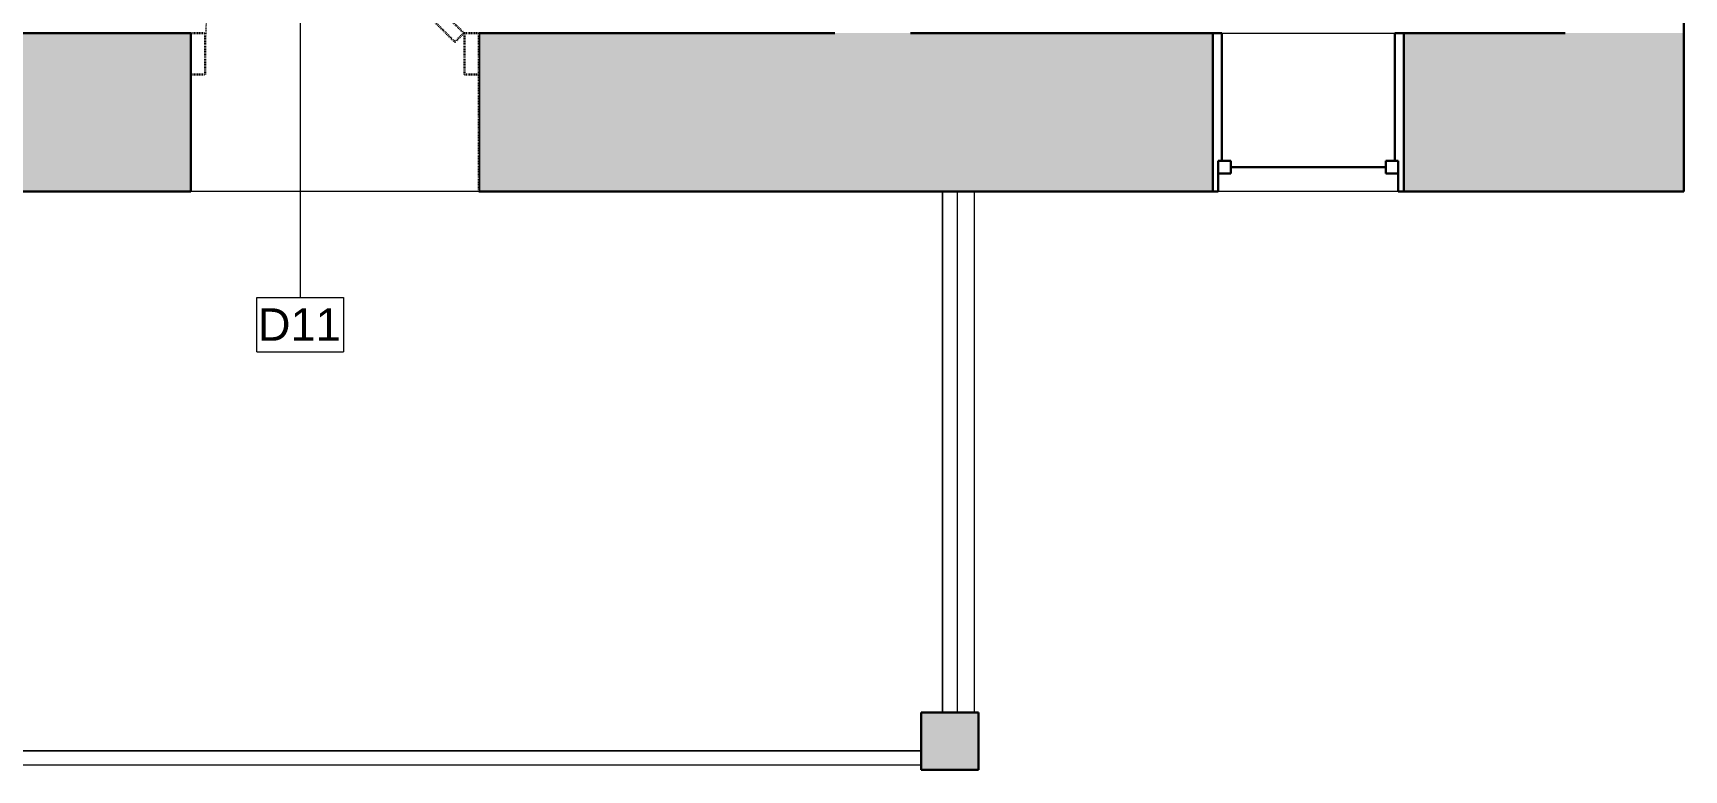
# Model space of a CAD drawing. Header units: inches. Extents: x -1176 to 1545, y -2552 to 978.
# Drawn here: x 1099.9 to 1329.1, y 11.6 to 113.9 of the extents above; entities that cross this region are included whole.
import ezdxf

# ---------------------------------------------------------------- set-up
doc = ezdxf.new("R2010")
doc.units = ezdxf.units.IN
doc.header["$MEASUREMENT"] = 0
doc.linetypes.add('Demolished', pattern=[0.1875, 0.125, -0.0625])
for name, color, linetype, lineweight in [('A-ANNO-KEYN', 231, 'Continuous', 9), ('A-COLS', 52, 'Continuous', 18), ('A-DOOR', 31, 'Demolished', 9), ('A-DOOR-FRAM', 31, 'Demolished', 30), ('A-FLOR', 192, 'Continuous', 18), ('A-FLOR-HRAL', 11, 'Continuous', 18), ('A-GLAZ', 151, 'Continuous', 18), ('A-WALL', 113, 'Continuous', 18), ('A-WALL-PATT', 111, 'Continuous', 18)]:
    doc.layers.add(name, color=color, linetype=linetype, lineweight=lineweight)
doc.styles.add('Arial', font='arial.ttf', dxfattribs={"height": 4.5})

# ---------------------------------------------------------------- blocks, each defined once
blk = doc.blocks.new('Top Rail Type - Top Rail_Internal_-6919815-2nd Floor Demo')
at = {"layer": 'A-FLOR-HRAL', "lineweight": 9}
for p, q in [((1226.22, 19.64), (1226.22, 91.89)), ((1228.22, 91.89), (1228.22, 19.64)), ((1068.27, 14.32), (1223.22, 14.32)), ((1223.22, 12.32), (1068.27, 12.32))]:
    blk.add_line(p, q, dxfattribs=at)
blk = doc.blocks.new('Top Rail Type - Top Rail_Internal_-V20-2nd Floor Demo')
at = {"layer": 'A-FLOR-HRAL', "lineweight": 9}
for p, q in [((1226.22, 91.89), (1226.22, 19.64)), ((1228.22, 91.89), (1228.22, 19.64)), ((1223.22, 14.32), (1068.27, 14.32)), ((1223.22, 12.32), (1068.27, 12.32))]:
    blk.add_line(p, q, dxfattribs=at)
blk = doc.blocks.new('Single Flush - D2 3_ X 8_-8252884-2nd Floor Demo')
at = {"layer": 'A-DOOR', "color": 250, "lineweight": 30}
for p, q in [((-7.42, 36.32), (-8.65, 35.09)), ((-8.65, 35.09), (16.67, 9.76)), ((17.91, 11), (-7.42, 36.32)), ((16.67, 9.76), (17.91, 11))]:
    blk.add_line(p, q, dxfattribs=at)
at = {"layer": 'A-DOOR', "color": 7}
blk.add_arc((17.91, 11), 35.81, 135, 180.5, dxfattribs=at)
at = {"layer": 'A-DOOR-FRAM', "color": 250}
for p, q in [((-20, 5.25), (-20, 11)), ((-20, 11), (-18, 11)), ((-18, 5.25), (-18, 11)), ((18, 5.25), (18, 11)), ((18, 11), (20, 11)), ((20, 5.25), (20, 11)), ((-20, 5.25), (-18, 5.25)), ((18, 5.25), (20, 5.25))]:
    blk.add_line(p, q, dxfattribs=at)
blk = doc.blocks.new('Double Hung - 2_ 2_5_ x 48_-6921075-2nd Floor Demo')
at = {"layer": 'A-GLAZ', "color": 8, "lineweight": 30}
for p, q in [((-13.25, 11), (-12.5, 11)), ((-12.5, 6.75), (-12.5, 11)), ((12.5, 6.75), (12.5, 11)), ((13.25, 11), (12.5, 11)), ((-12.5, 8.5), (-12.5, 6.75)), ((-12.5, 8.5), (-10.75, 8.5)), ((-10.75, 8.5), (-10.75, 6.75)), ((-10.75, 7.625), (10.75, 7.625)), ((10.75, 8.5), (10.75, 6.75)), ((12.5, 8.5), (10.75, 8.5)), ((12.5, 8.5), (12.5, 6.75)), ((-12.5, 6.75), (-10.75, 6.75)), ((-12.5, 6.75), (-12, 6.75)), ((-12, -11), (-12, 6.75)), ((12.5, 6.75), (10.75, 6.75)), ((12, 6.75), (12.5, 6.75)), ((12, 6.75), (12, -11)), ((-12, -11), (-13.25, -11)), ((12, -11), (13.25, -11))]:
    blk.add_line(p, q, dxfattribs=at)
blk = doc.blocks.new('Keynote Tag - Keynote Number - Boxed-135510-2nd Floor Demo')
at = {"layer": 'A-ANNO-KEYN'}
for p, q in [((-0.125, -0.0792), (-0.125, 0.0781)), ((-0.125, 0.0781), (0.125, 0.0781)), ((0.125, 0.0781), (0.125, -0.0792)), ((-0.125, -0.0792), (0.125, -0.0792))]:
    blk.add_line(p, q, dxfattribs=at)

msp = doc.modelspace()

# ---------------------------------------------------------------- hatches: boundary and pattern name
at = {"layer": 'A-COLS'}
msp.add_hatch(color=250, dxfattribs=at).paths.add_polyline_path([(1223.22, 11.64), (1231.22, 11.64), (1231.22, 19.64), (1223.22, 19.64)], flags=0)
at = {"layer": 'A-WALL-PATT'}
h = msp.add_hatch(color=7, dxfattribs=at)
h.paths.add_polyline_path([(1161.9, 91.89), (1263.74, 91.89), (1263.74, 113.89), (1161.9, 113.89)], flags=0)
h.paths.add_polyline_path([(1329.15, 91.89), (1329.15, 113.89), (1290.24, 113.89), (1290.24, 91.89), (1305.9, 91.89)], flags=0)
h.paths.add_polyline_path([(677.93, 91.89), (756.84, 91.89), (756.84, 113.89), (677.93, 113.89)], flags=0)
h.paths.add_polyline_path([(635.43, 91.89), (635.43, 113.89), (562.75, 113.89), (562.75, 91.89)], flags=0)
h.paths.add_polyline_path([(799.34, 91.89), (848.01, 91.89), (848.01, 113.89), (799.34, 113.89)], flags=0)
h.paths.add_polyline_path([(520.25, 91.89), (520.25, 113.89), (495.15, 113.89), (495.15, 91.89)], flags=0)
h.paths.add_polyline_path([(1121.83, 91.89), (1121.83, 113.89), (1049.4, 113.89), (1049.4, 91.89), (1118.3, 91.89)], flags=0)
h.paths.add_polyline_path([(923.84, 91.89), (923.84, 113.89), (890.51, 113.89), (890.51, 91.89)], flags=0)
h.paths.add_polyline_path([(966.34, 91.89), (1006.9, 91.89), (1006.9, 113.89), (966.34, 113.89)], flags=0)

# ---------------------------------------------------------------- linework, layer by layer
at = {"layer": 'A-ANNO-KEYN'}
msp.add_line((1137.03, 124.91), (1137.03, 77.22), dxfattribs=at)
at = {"layer": 'A-COLS', "color": 8, "lineweight": 30}
for p, q in [((1231.22, 19.64), (1223.22, 19.64)), ((1223.22, 19.64), (1223.22, 11.64)), ((1231.22, 11.64), (1231.22, 19.64)), ((1223.22, 11.64), (1231.22, 11.64))]:
    msp.add_line(p, q, dxfattribs=at)
at = {"layer": 'A-FLOR'}
for p, q in [((1161.83, 91.89), (1121.83, 91.89)), ((1230.65, 19.64), (1230.65, 91.89))]:
    msp.add_line(p, q, dxfattribs=at)
at = {"layer": 'A-WALL', "color": 8, "lineweight": 30}
for p, q in [((1329.15, 91.89), (1329.15, 123.89)), ((1121.83, 113.89), (1097.9, 113.89)), ((1121.83, 91.89), (1121.83, 113.89)), ((1161.83, 113.89), (1211.24, 113.89)), ((1221.74, 113.89), (1263.74, 113.89)), ((1263.74, 91.89), (1263.74, 113.89)), ((1290.24, 91.89), (1290.24, 113.89)), ((1312.65, 113.89), (1290.24, 113.89)), ((1121.83, 91.89), (1049.4, 91.89)), ((1161.83, 91.89), (1263.74, 91.89)), ((1329.15, 91.89), (1290.24, 91.89))]:
    msp.add_line(p, q, dxfattribs=at)
at = {"layer": 'A-WALL', "color": 250, "linetype": 'Demolished', "lineweight": 30}
msp.add_line((1161.83, 113.89), (1161.83, 91.89), dxfattribs=at)
at = {"layer": 'A-WALL', "lineweight": 9}
for p, q in [((1161.9, 113.89), (1161.9, 91.89)), ((1263.74, 113.89), (1290.24, 113.89)), ((1290.24, 91.89), (1263.74, 91.89))]:
    msp.add_line(p, q, dxfattribs=at)
at = {"layer": 'A-WALL', "color": 7, "linetype": 'Demolished', "lineweight": 9}
msp.add_line((1161.9, 91.89), (1161.9, 113.89), dxfattribs=at)

# ---------------------------------------------------------------- block references
at = {"layer": 'A-ANNO-KEYN', "xscale": 47.99999999999997, "yscale": 47.99999999999997, "zscale": 47.99999999999997}
msp.add_blockref('Keynote Tag - Keynote Number - Boxed-135510-2nd Floor Demo', (1137.03, 73.47), dxfattribs=at)
at = {"layer": 'A-DOOR', "color": 7}
msp.add_blockref('Single Flush - D2 3_ X 8_-8252884-2nd Floor Demo', (1141.83, 102.89), dxfattribs=at)
at = {"layer": 'A-FLOR-HRAL', "lineweight": 9}
for name in ['Top Rail Type - Top Rail_Internal_-6919815-2nd Floor Demo', 'Top Rail Type - Top Rail_Internal_-V20-2nd Floor Demo']:
    msp.add_blockref(name, (0, 0), dxfattribs=at)
at = {"layer": 'A-GLAZ', "rotation": 180}
msp.add_blockref('Double Hung - 2_ 2_5_ x 48_-6921075-2nd Floor Demo', (1276.99, 102.89), dxfattribs=at)

# ---------------------------------------------------------------- texts
at = {"layer": 'A-ANNO-KEYN', "insert": (1131.14, 75.7), "char_height": 4.5, "width": 14.0895, "attachment_point": 1, "style": 'Arial'}
msp.add_mtext('D11', dxfattribs=at)

doc.saveas('drawing.dxf')
